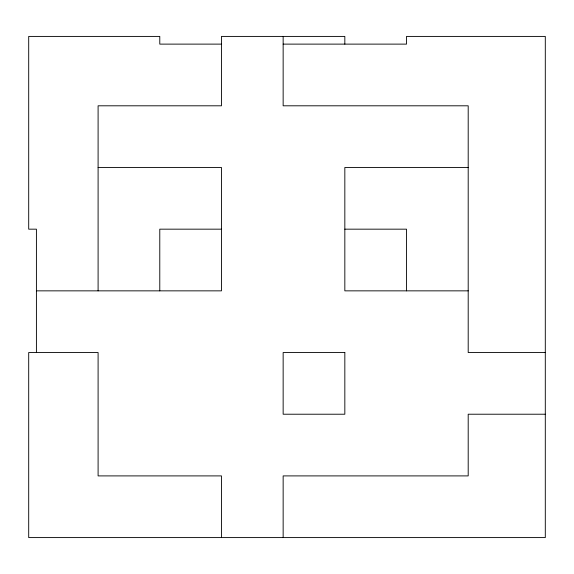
<?xml version="1.0" encoding="UTF-8"?>
<svg xmlns="http://www.w3.org/2000/svg" width="574" height="574" viewBox="0 0 574 574"><rect width="100%" height="100%" fill="white"/><g stroke="black" fill="none" stroke-linecap="round" stroke-linejoin="round"><path stroke-width="0.86" d="M221.464 44.119L159.78 44.119L159.78 36.413L28.7 36.413L28.7 229.169L36.413 229.169L36.413 352.536M283.147 44.119L406.514 44.119L406.514 36.413L545.3 36.413L545.3 537.587L28.7 537.587L28.7 352.536L98.097 352.536L98.097 475.903L221.464 475.903L221.464 537.587M98.097 167.486L221.464 167.486L221.464 290.853L36.413 290.853M468.197 167.486L344.831 167.486L344.831 290.853L468.197 290.853M221.464 229.169L159.78 229.169L159.78 290.853M344.831 229.169L406.514 229.169L406.514 290.853M545.3 352.536L468.197 352.536L468.197 105.803L283.147 105.803L283.147 36.413M545.3 414.22L468.197 414.22L468.197 475.903L283.147 475.903L283.147 537.587M344.831 44.119L344.831 36.413L221.464 36.413L221.464 105.803L98.097 105.803L98.097 290.853M344.831 352.536L283.147 352.536L283.147 414.22L344.831 414.22L344.831 352.536"/></g></svg>
